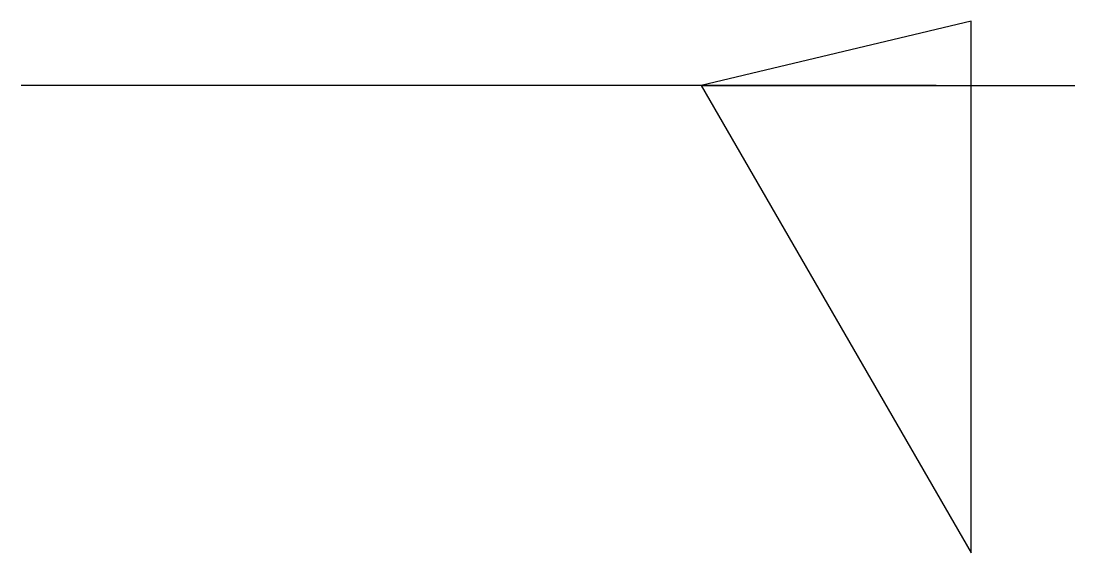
# Model space of a CAD drawing. Header units: millimetres. Extents: x -3.56 to 4.63, y 58.87 to 63.
import ezdxf

# ---------------------------------------------------------------- set-up
doc = ezdxf.new("R2010")
doc.units = ezdxf.units.MM
doc.layers.get('0').update_dxf_attribs({"linetype": 'CONTINUOUS'})

msp = doc.modelspace()

# ---------------------------------------------------------------- linework, layer by layer
for p, q in [((3.555, 62.5), (-3.555, 62.5)), ((1.7296, 62.5), (4.6322, 62.5))]:
    msp.add_line(p, q)
msp.add_lwpolyline([(1.7296, 62.5), (3.8265, 58.868), (3.8265, 63)], close=True)

doc.saveas('drawing.dxf')
